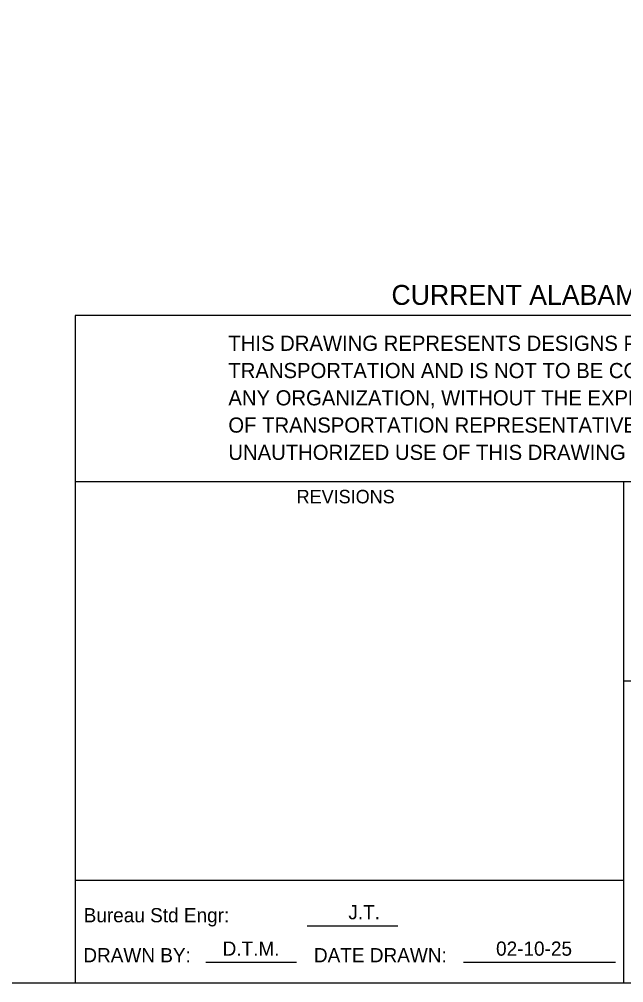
# Model space of a CAD drawing. Extents: x 0.07 to 2.77, y 0.04 to 1.79.
# Drawn here: x 2.0751 to 2.3439, y 0.0431 to 0.4715 of the extents above; entities that cross this region are included whole.
import ezdxf

# ---------------------------------------------------------------- set-up
doc = ezdxf.new("R2010")
doc.units = 0
doc.layers.add('Default', color=7, linetype='Continuous')
doc.layers.add('Title_Box', color=7, linetype='Continuous')

msp = doc.modelspace()

# ---------------------------------------------------------------- linework, layer by layer
at = {"layer": 'Default'}
msp.add_lwpolyline([(0.06666, 1.79019), (0.06666, 0.04314), (2.76666, 0.04314), (2.76666, 1.69019), (2.36666, 1.69019), (2.36666, 1.79019)], close=True, dxfattribs=at)
at = {"layer": 'Title_Box'}
for p, q in [((2.76666, 0.33981), (2.1, 0.33981)), ((2.20309, 0.06843), (2.24341, 0.06843)), ((2.15812, 0.05223), (2.19843, 0.05223)), ((2.27266, 0.05223), (2.34017, 0.05223))]:
    msp.add_line(p, q, dxfattribs=at)
for points in [[(2.1, 0.33981), (2.1, 0.04314)], [(2.1, 0.26595), (2.76666, 0.26595)], [(2.34386, 0.04314), (2.34386, 0.26595)], [(2.34386, 0.17733), (2.76666, 0.17733)], [(2.1, 0.0887), (2.34386, 0.0887)]]:
    msp.add_lwpolyline(points, dxfattribs=at)

# ---------------------------------------------------------------- texts
for s, height, p in [('CURRENT ALABAMA DEPARTMENT OF TRANSPORTATION', 0.0088627, (2.2406, 0.34454)), ('THIS DRAWING REPRESENTS DESIGNS PREPARED FOR USE BY THE ALABAMA DEPARTMENT OF', 0.0067357, (2.1681, 0.3241)), ('TRANSPORTATION AND IS NOT TO BE COPIED, REPRODUCED, ALTERED, OR USED BY ANYONE, OR', 0.0067357, (2.1681, 0.31197)), ('ANY ORGANIZATION, WITHOUT THE EXPRESSED WRITTEN CONSENT OF THE ALABAMA DEPARTMENT', 0.0067357, (2.1681, 0.29985)), ('OF TRANSPORTATION REPRESENTATIVE AUTHORIZED TO APPROVE THIS USE. ANYONE MAKING', 0.0067357, (2.1681, 0.28773)), ('UNAUTHORIZED USE OF THIS DRAWING MAY BE PROSECUTED TO THE FULLEST EXTENT OF THE LAW.', 0.0067357, (2.1681, 0.2756)), ('REVISIONS', 0.005988, (2.19844, 0.25629)), ('J.T.', 0.006308, (2.22143, 0.07134)), ('Bureau Std Engr: ', 0.0063085, (2.10377, 0.07001)), ('D.T.M.', 0.006308, (2.16554, 0.05515)), ('02-10-25', 0.006308, (2.2871, 0.05515)), ('DRAWN BY: ', 0.006308, (2.10362, 0.05223)), ('DATE DRAWN: ', 0.0063085, (2.20614, 0.05223))]:
    msp.add_text(s, height=height, dxfattribs=at).set_placement(p)

doc.saveas('drawing.dxf')
